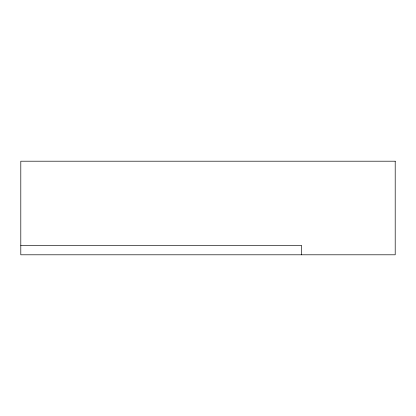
<?xml version="1.0" encoding="UTF-8"?>
<svg xmlns="http://www.w3.org/2000/svg" width="416" height="416" viewBox="0 0 416 416"><rect width="100%" height="100%" fill="white"/><g stroke="black" fill="none" stroke-linecap="round" stroke-linejoin="round"><path stroke-width="0.62" d="M20.8 245.44L301.6 245.44L301.6 254.8M395.2 161.2L20.8 161.2L20.8 254.8L395.2 254.8L395.2 161.2"/></g></svg>
